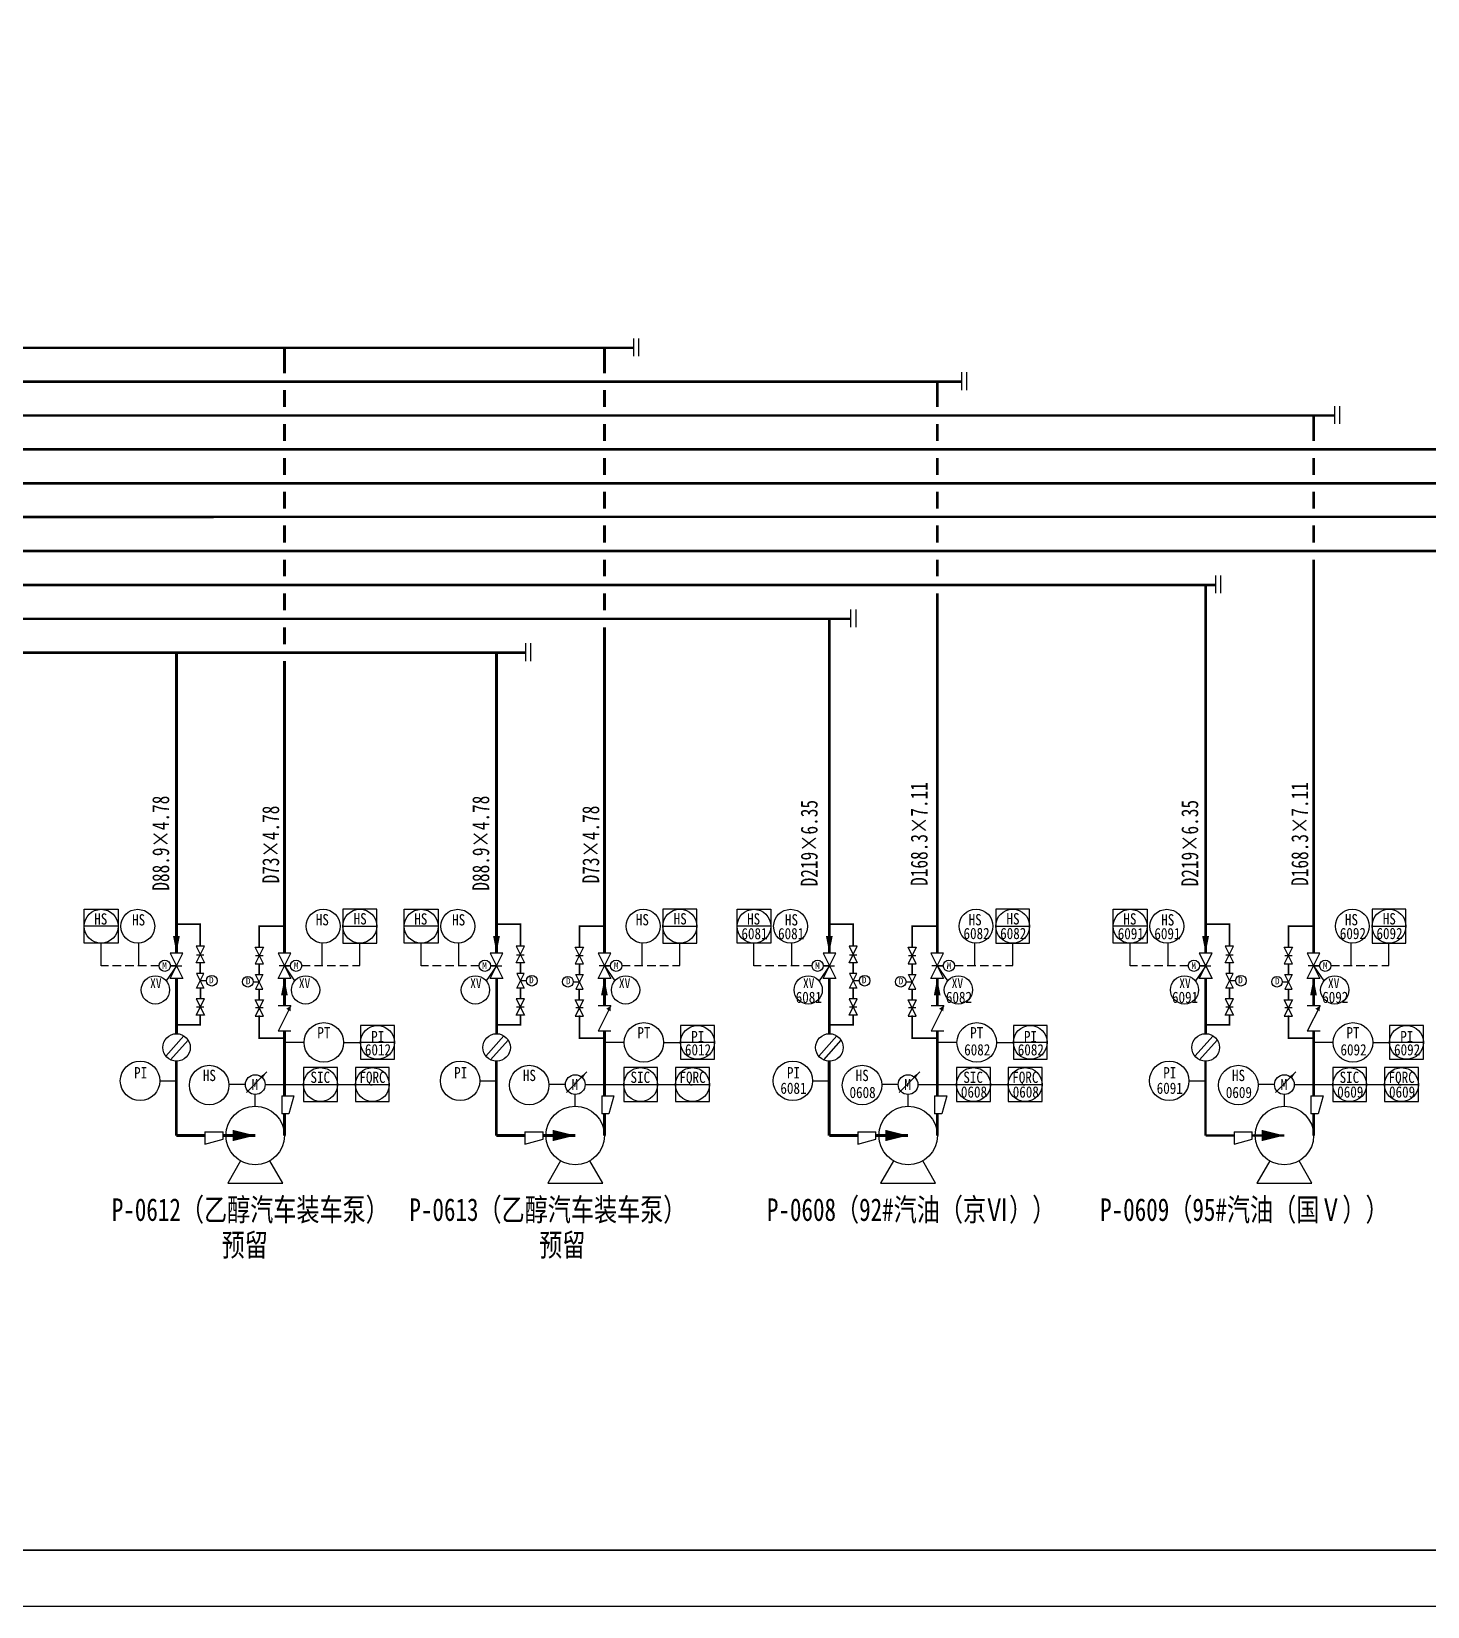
# Model space of a CAD drawing. Header units: millimetres. Extents: x 36820 to 41163, y -3485 to -2358.
# Drawn here: x 40122.4 to 40369.7, y -3068.8 to -2789.9 of the extents above; entities that cross this region are included whole.
import ezdxf
from ezdxf.enums import TextEntityAlignment as Align

# ---------------------------------------------------------------- set-up
doc = ezdxf.new("R2010")
doc.units = ezdxf.units.MM
doc.header["$LTSCALE"] = 6
doc.linetypes.add('DASHED2', pattern=[9.525, 6.35, -3.175])
doc.linetypes.add('HIDDEN', pattern=[0.375, 0.25, -0.125])
for name, color, linetype in [('bc', 7, 'Continuous'), ('BZC', 7, 'Continuous'), ('DEVICE', 4, 'Continuous'), ('T-ZNACKY', 1, 'Continuous')]:
    doc.layers.add(name, color=color, linetype=linetype)
doc.styles.add('HZ', font='', dxfattribs={"width": 0.8})
doc.styles.add('HZTXT', font='', dxfattribs={"width": 0.8})
doc.styles.add('ST', font='')
doc.styles.get("Standard").update_dxf_attribs({"font": ''})
doc.styles.get('HZ').set_extended_font_data('NSimSun')
doc.styles.get('HZTXT').set_extended_font_data('NSimSun')
doc.styles.get('ST').set_extended_font_data('SimSun')
doc.styles.get('Standard').set_extended_font_data('NSimSun')

# ---------------------------------------------------------------- blocks, each defined once
blk = doc.blocks.new('AN012')
blk.add_solid([(0.002, 0.063), (0.002, -0.062), (0.127, 0.001)])

msp = doc.modelspace()

# ---------------------------------------------------------------- linework, layer by layer
for p, q in [((40137.702, -2948.34), (40131.702, -2948.34)), ((40177.54, -2948.312), (40183.54, -2948.312)), ((40194.403, -2948.34), (40188.403, -2948.34)), ((40234.24, -2948.312), (40240.24, -2948.312)), ((40253.362, -2948.34), (40247.362, -2948.34)), ((40293.199, -2948.312), (40299.199, -2948.312)), ((40320.028, -2948.34), (40314.028, -2948.34)), ((40359.865, -2948.312), (40365.865, -2948.312)), ((40134.702, -2955.343), (40134.702, -2951.34)), ((40141.396, -2955.34), (40141.396, -2951.333)), ((40173.845, -2955.312), (40173.845, -2951.305)), ((40180.54, -2955.315), (40180.54, -2951.312)), ((40191.403, -2955.343), (40191.403, -2951.34)), ((40198.097, -2955.34), (40198.097, -2951.333)), ((40230.546, -2955.312), (40230.546, -2951.305)), ((40237.24, -2955.315), (40237.24, -2951.312)), ((40250.362, -2955.343), (40250.362, -2951.34)), ((40257.056, -2955.34), (40257.056, -2951.333)), ((40289.505, -2955.312), (40289.505, -2951.305)), ((40296.199, -2955.315), (40296.199, -2951.312)), ((40317.028, -2955.343), (40317.028, -2951.34)), ((40323.722, -2955.34), (40323.722, -2951.333)), ((40356.171, -2955.312), (40356.171, -2951.305)), ((40362.865, -2955.315), (40362.865, -2951.312)), ((40148.074, -2955.338), (40146.249, -2958.033)), ((40148.074, -2955.338), (40146.988, -2955.338)), ((40167.168, -2955.338), (40168.992, -2958.033)), ((40167.168, -2955.338), (40168.253, -2955.338)), ((40204.774, -2955.338), (40202.95, -2958.033)), ((40204.774, -2955.338), (40203.689, -2955.338)), ((40223.869, -2955.338), (40225.693, -2958.033)), ((40223.869, -2955.338), (40224.954, -2955.338)), ((40263.733, -2955.338), (40261.909, -2958.033)), ((40263.733, -2955.338), (40262.648, -2955.338)), ((40282.828, -2955.338), (40284.652, -2958.033)), ((40282.828, -2955.338), (40283.913, -2955.338)), ((40330.399, -2955.338), (40328.575, -2958.033)), ((40330.399, -2955.338), (40329.314, -2955.338)), ((40349.494, -2955.338), (40351.318, -2958.033)), ((40349.494, -2955.338), (40350.579, -2955.338)), ((40168.324, -2962.417), (40166.071, -2966.924)), ((40168.324, -2962.417), (40166.071, -2962.417)), ((40225.025, -2962.417), (40222.772, -2966.924)), ((40225.025, -2962.417), (40222.772, -2962.417)), ((40283.984, -2962.417), (40281.731, -2966.924)), ((40283.984, -2962.417), (40281.731, -2962.417)), ((40350.65, -2962.417), (40348.397, -2966.924)), ((40350.65, -2962.417), (40348.397, -2962.417)), ((40149.372, -2967.748), (40146.171, -2971.346)), ((40168.324, -2966.924), (40166.071, -2966.924)), ((40206.072, -2967.748), (40202.871, -2971.346)), ((40225.025, -2966.924), (40222.772, -2966.924)), ((40265.032, -2967.748), (40261.83, -2971.346)), ((40283.984, -2966.924), (40281.731, -2966.924)), ((40331.698, -2967.748), (40328.496, -2971.346)), ((40350.65, -2966.924), (40348.397, -2966.924)), ((40150.124, -2968.496), (40147.001, -2972.006)), ((40170.666, -2968.908), (40167.198, -2968.908)), ((40206.825, -2968.496), (40203.701, -2972.006)), ((40227.367, -2968.908), (40223.898, -2968.908)), ((40265.784, -2968.496), (40262.661, -2972.006)), ((40286.326, -2968.908), (40282.858, -2968.908)), ((40332.45, -2968.496), (40329.327, -2972.006)), ((40352.992, -2968.908), (40349.523, -2968.908)), ((40145.106, -2975.738), (40148.037, -2975.738)), ((40170.587, -2976.385), (40176.587, -2976.385)), ((40179.766, -2976.385), (40185.766, -2976.385)), ((40201.806, -2975.738), (40204.738, -2975.738)), ((40227.288, -2976.385), (40233.288, -2976.385)), ((40236.466, -2976.385), (40242.466, -2976.385)), ((40260.765, -2975.738), (40263.697, -2975.738)), ((40286.247, -2976.385), (40292.247, -2976.385)), ((40295.425, -2976.385), (40301.425, -2976.385)), ((40327.431, -2975.738), (40330.363, -2975.738)), ((40352.913, -2976.385), (40358.913, -2976.385)), ((40362.091, -2976.385), (40368.091, -2976.385)), ((40166.701, -2978.361), (40166.701, -2981.561)), ((40223.402, -2978.361), (40223.402, -2981.561)), ((40282.361, -2978.361), (40282.361, -2981.561)), ((40349.027, -2978.361), (40349.027, -2981.561)), ((40167.981, -2981.561), (40166.701, -2981.561)), ((40224.682, -2981.561), (40223.402, -2981.561)), ((40283.641, -2981.561), (40282.361, -2981.561)), ((40350.307, -2981.561), (40349.027, -2981.561)), ((40153.102, -2984.762), (40156.302, -2984.762)), ((40156.302, -2986.042), (40156.302, -2984.762)), ((40209.802, -2984.762), (40213.002, -2984.762)), ((40213.002, -2986.042), (40213.002, -2984.762)), ((40268.762, -2984.762), (40271.962, -2984.762)), ((40271.962, -2986.042), (40271.962, -2984.762)), ((40335.428, -2984.762), (40338.628, -2984.762)), ((40338.628, -2986.042), (40338.628, -2984.762)), ((40159.413, -2989.896), (40157.131, -2993.849)), ((40166.885, -2993.849), (40164.603, -2989.896)), ((40216.114, -2989.896), (40213.832, -2993.849)), ((40223.585, -2993.849), (40221.303, -2989.896)), ((40275.073, -2989.896), (40272.791, -2993.849)), ((40282.544, -2993.849), (40280.263, -2989.896)), ((40341.739, -2989.896), (40339.457, -2993.849)), ((40349.21, -2993.849), (40346.928, -2989.896)), ((40157.131, -2993.849), (40166.885, -2993.849)), ((40213.832, -2993.849), (40223.585, -2993.849)), ((40272.791, -2993.849), (40282.544, -2993.849)), ((40339.457, -2993.849), (40349.21, -2993.849))]:
    msp.add_line(p, q)
at = {"color": 1}
for p, q in [((40153.011, -2951.877), (40151.548, -2951.877)), ((40151.548, -2954.804), (40153.011, -2951.877)), ((40151.548, -2951.877), (40153.011, -2954.804)), ((40151.616, -2953.373), (40152.928, -2953.373)), ((40162, -2952.056), (40163.464, -2952.056)), ((40163.464, -2954.983), (40162, -2952.056)), ((40163.464, -2952.056), (40162, -2954.983)), ((40163.395, -2953.552), (40162.084, -2953.552)), ((40209.712, -2951.877), (40208.249, -2951.877)), ((40208.249, -2954.804), (40209.712, -2951.877)), ((40208.249, -2951.877), (40209.712, -2954.804)), ((40208.317, -2953.373), (40209.629, -2953.373)), ((40218.701, -2952.056), (40220.164, -2952.056)), ((40220.164, -2954.983), (40218.701, -2952.056)), ((40220.164, -2952.056), (40218.701, -2954.983)), ((40220.096, -2953.552), (40218.784, -2953.552)), ((40268.671, -2951.877), (40267.208, -2951.877)), ((40267.208, -2954.804), (40268.671, -2951.877)), ((40267.208, -2951.877), (40268.671, -2954.804)), ((40267.276, -2953.373), (40268.588, -2953.373)), ((40277.66, -2952.056), (40279.124, -2952.056)), ((40279.124, -2954.983), (40277.66, -2952.056)), ((40279.124, -2952.056), (40277.66, -2954.983)), ((40279.055, -2953.552), (40277.744, -2953.552)), ((40335.337, -2951.877), (40333.874, -2951.877)), ((40333.874, -2954.804), (40335.337, -2951.877)), ((40333.874, -2951.877), (40335.337, -2954.804)), ((40333.942, -2953.373), (40335.254, -2953.373)), ((40344.326, -2952.056), (40345.789, -2952.056)), ((40345.789, -2954.983), (40344.326, -2952.056)), ((40345.789, -2952.056), (40344.326, -2954.983)), ((40345.721, -2953.552), (40344.409, -2953.552)), ((40153.011, -2954.804), (40151.548, -2954.804)), ((40152.927, -2956.693), (40151.632, -2956.693)), ((40151.632, -2956.693), (40152.927, -2959.283)), ((40151.632, -2959.283), (40152.927, -2956.693)), ((40162, -2954.983), (40163.464, -2954.983)), ((40162.085, -2956.872), (40163.379, -2956.872)), ((40163.379, -2956.872), (40162.085, -2959.462)), ((40163.379, -2959.462), (40162.085, -2956.872)), ((40209.712, -2954.804), (40208.249, -2954.804)), ((40209.628, -2956.693), (40208.333, -2956.693)), ((40208.333, -2956.693), (40209.628, -2959.283)), ((40208.333, -2959.283), (40209.628, -2956.693)), ((40218.701, -2954.983), (40220.164, -2954.983)), ((40218.785, -2956.872), (40220.08, -2956.872)), ((40220.08, -2956.872), (40218.785, -2959.462)), ((40220.08, -2959.462), (40218.785, -2956.872)), ((40268.671, -2954.804), (40267.208, -2954.804)), ((40268.587, -2956.693), (40267.292, -2956.693)), ((40267.292, -2956.693), (40268.587, -2959.283)), ((40267.292, -2959.283), (40268.587, -2956.693)), ((40277.66, -2954.983), (40279.124, -2954.983)), ((40277.745, -2956.872), (40279.039, -2956.872)), ((40279.039, -2956.872), (40277.745, -2959.462)), ((40279.039, -2959.462), (40277.745, -2956.872)), ((40335.337, -2954.804), (40333.874, -2954.804)), ((40335.253, -2956.693), (40333.958, -2956.693)), ((40333.958, -2956.693), (40335.253, -2959.283)), ((40333.958, -2959.283), (40335.253, -2956.693)), ((40344.326, -2954.983), (40345.789, -2954.983)), ((40344.41, -2956.872), (40345.705, -2956.872)), ((40345.705, -2956.872), (40344.41, -2959.462)), ((40345.705, -2959.462), (40344.41, -2956.872)), ((40152.927, -2959.283), (40151.632, -2959.283)), ((40153.365, -2957.988), (40152.28, -2957.988)), ((40161.647, -2958.167), (40162.732, -2958.167)), ((40162.085, -2959.462), (40163.379, -2959.462)), ((40209.628, -2959.283), (40208.333, -2959.283)), ((40210.065, -2957.988), (40208.98, -2957.988)), ((40218.347, -2958.167), (40219.433, -2958.167)), ((40218.785, -2959.462), (40220.08, -2959.462)), ((40268.587, -2959.283), (40267.292, -2959.283)), ((40269.025, -2957.988), (40267.94, -2957.988)), ((40277.307, -2958.167), (40278.392, -2958.167)), ((40277.745, -2959.462), (40279.039, -2959.462)), ((40335.253, -2959.283), (40333.958, -2959.283)), ((40335.691, -2957.988), (40334.605, -2957.988)), ((40343.972, -2958.167), (40345.058, -2958.167)), ((40344.41, -2959.462), (40345.705, -2959.462)), ((40153.011, -2961.172), (40151.548, -2961.172)), ((40151.548, -2961.172), (40153.011, -2964.099)), ((40151.548, -2964.099), (40153.011, -2961.172)), ((40162, -2961.351), (40163.464, -2961.351)), ((40163.464, -2961.351), (40162, -2964.277)), ((40163.464, -2964.277), (40162, -2961.351)), ((40209.712, -2961.172), (40208.249, -2961.172)), ((40208.249, -2961.172), (40209.712, -2964.099)), ((40208.249, -2964.099), (40209.712, -2961.172)), ((40218.701, -2961.351), (40220.164, -2961.351)), ((40220.164, -2961.351), (40218.701, -2964.277)), ((40220.164, -2964.277), (40218.701, -2961.351)), ((40268.671, -2961.172), (40267.208, -2961.172)), ((40267.208, -2961.172), (40268.671, -2964.099)), ((40267.208, -2964.099), (40268.671, -2961.172)), ((40277.66, -2961.351), (40279.124, -2961.351)), ((40279.124, -2961.351), (40277.66, -2964.277)), ((40279.124, -2964.277), (40277.66, -2961.351)), ((40335.337, -2961.172), (40333.874, -2961.172)), ((40333.874, -2961.172), (40335.337, -2964.099)), ((40333.874, -2964.099), (40335.337, -2961.172)), ((40344.326, -2961.351), (40345.789, -2961.351)), ((40345.789, -2961.351), (40344.326, -2964.277)), ((40345.789, -2964.277), (40344.326, -2961.351)), ((40153.011, -2964.099), (40151.548, -2964.099)), ((40151.616, -2962.603), (40152.928, -2962.603)), ((40162, -2964.277), (40163.464, -2964.277)), ((40163.395, -2962.782), (40162.084, -2962.782)), ((40209.712, -2964.099), (40208.249, -2964.099)), ((40208.317, -2962.603), (40209.629, -2962.603)), ((40218.701, -2964.277), (40220.164, -2964.277)), ((40220.096, -2962.782), (40218.784, -2962.782)), ((40268.671, -2964.099), (40267.208, -2964.099)), ((40267.276, -2962.603), (40268.588, -2962.603)), ((40277.66, -2964.277), (40279.124, -2964.277)), ((40279.055, -2962.782), (40277.744, -2962.782)), ((40335.337, -2964.099), (40333.874, -2964.099)), ((40333.942, -2962.603), (40335.254, -2962.603)), ((40344.326, -2964.277), (40345.789, -2964.277)), ((40345.721, -2962.782), (40344.409, -2962.782))]:
    msp.add_line(p, q, dxfattribs=at)
at = {"linetype": 'HIDDEN'}
for p, q in [((40144.988, -2955.338), (40134.702, -2955.343)), ((40170.253, -2955.311), (40180.54, -2955.315)), ((40201.689, -2955.338), (40191.403, -2955.343)), ((40226.954, -2955.311), (40237.24, -2955.315)), ((40260.648, -2955.338), (40250.362, -2955.343)), ((40285.913, -2955.311), (40296.199, -2955.315)), ((40327.314, -2955.338), (40317.028, -2955.343)), ((40352.579, -2955.311), (40362.865, -2955.315))]:
    msp.add_line(p, q, dxfattribs=at)
at = {"color": 7, "lineweight": -3}
for p, q in [((40160.256, -2976.385), (40157.352, -2976.385)), ((40216.957, -2976.385), (40214.053, -2976.385)), ((40275.916, -2976.385), (40273.012, -2976.385)), ((40342.582, -2976.385), (40339.678, -2976.385)), ((40162.008, -2980.213), (40162.008, -2978.137)), ((40218.709, -2980.213), (40218.709, -2978.137)), ((40277.668, -2980.213), (40277.668, -2978.137)), ((40344.334, -2980.213), (40344.334, -2978.137))]:
    msp.add_line(p, q, dxfattribs=at)
at = {"color": 50, "const_width": 0.5}
for points in [[(40167.194, -2850.386), (40167.194, -2845.884)], [(40223.894, -2850.386), (40223.894, -2845.884)], [(40167.194, -2856.386), (40167.194, -2853.386)], [(40223.894, -2856.386), (40223.894, -2853.386)], [(40167.194, -2862.386), (40167.194, -2859.386)], [(40223.894, -2862.386), (40223.894, -2859.386)], [(40167.194, -2868.386), (40167.194, -2865.386)], [(40223.894, -2868.386), (40223.894, -2865.386)], [(40167.194, -2874.349), (40167.194, -2871.386)], [(40223.894, -2874.349), (40223.894, -2871.386)], [(40167.194, -2880.386), (40167.194, -2877.349)], [(40223.894, -2880.386), (40223.894, -2877.349)], [(40167.194, -2886.386), (40167.194, -2883.386)], [(40223.894, -2886.386), (40223.894, -2883.386)], [(40167.194, -2892.386), (40167.194, -2889.386)], [(40223.894, -2892.386), (40223.894, -2889.386)], [(40167.194, -2898.385), (40167.194, -2895.386)], [(40223.895, -2953.085), (40223.894, -2895.386)], [(40148.052, -2953.085), (40148.052, -2899.884)], [(40167.194, -2953.085), (40167.194, -2901.385)], [(40204.753, -2953.085), (40204.752, -2899.884)], [(40148.068, -2967.371), (40148.068, -2957.592)], [(40167.198, -2962.417), (40167.198, -2957.592)], [(40204.769, -2967.371), (40204.769, -2957.592)], [(40223.898, -2962.417), (40223.898, -2957.592)], [(40167.198, -2978.361), (40167.198, -2966.924)], [(40223.898, -2978.361), (40223.898, -2966.924)], [(40148.037, -2985.402), (40148.037, -2972.251)], [(40204.738, -2985.402), (40204.738, -2972.251)], [(40167.198, -2985.416), (40167.198, -2981.561)], [(40223.898, -2985.416), (40223.898, -2981.561)], [(40153.102, -2985.402), (40148.037, -2985.402)], [(40162.008, -2985.402), (40156.302, -2985.402)], [(40209.802, -2985.402), (40204.738, -2985.402)], [(40218.709, -2985.402), (40213.002, -2985.402)]]:
    msp.add_lwpolyline(points, dxfattribs=at)
at = {"color": 1}
for points, const_width in [([(40282.854, -2856.386), (40282.854, -2851.884)], 0.5), ([(40282.854, -2862.386), (40282.854, -2859.386)], 0.5), ([(40282.854, -2868.386), (40282.854, -2865.386)], 0.5), ([(40282.854, -2874.349), (40282.854, -2871.386)], 0.5), ([(40282.854, -2880.386), (40282.854, -2877.349)], 0.5), ([(40282.854, -2886.386), (40282.854, -2883.386)], 0.5), ([(40282.854, -2953.085), (40282.854, -2889.386)], 0.5), ([(40263.712, -2953.085), (40263.712, -2893.884)], 0.5), ([(40152.28, -2951.877), (40152.28, -2947.985), (40148.061, -2947.985)], 0.3), ([(40162.732, -2952.056), (40162.732, -2948.346), (40166.95, -2948.346)], 0.3), ([(40208.98, -2951.877), (40208.98, -2947.985), (40204.762, -2947.985)], 0.3), ([(40219.433, -2952.056), (40219.433, -2948.346), (40223.651, -2948.346)], 0.3), ([(40267.94, -2951.877), (40267.94, -2947.985), (40263.721, -2947.985)], 0.3), ([(40278.392, -2952.056), (40278.392, -2948.346), (40282.61, -2948.346)], 0.3), ([(40334.605, -2951.877), (40334.605, -2947.985), (40330.387, -2947.985)], 0.3), ([(40345.058, -2952.056), (40345.058, -2948.346), (40349.276, -2948.346)], 0.3), ([(40152.28, -2956.693), (40152.28, -2954.804)], 0.3), ([(40162.732, -2956.872), (40162.732, -2954.983)], 0.3), ([(40208.98, -2956.693), (40208.98, -2954.804)], 0.3), ([(40219.433, -2956.872), (40219.433, -2954.983)], 0.3), ([(40267.94, -2956.693), (40267.94, -2954.804)], 0.3), ([(40278.392, -2956.872), (40278.392, -2954.983)], 0.3), ([(40334.605, -2956.693), (40334.605, -2954.804)], 0.3), ([(40345.058, -2956.872), (40345.058, -2954.983)], 0.3), ([(40152.293, -2959.283), (40152.293, -2961.172)], 0.3), ([(40162.719, -2959.462), (40162.719, -2961.351)], 0.3), ([(40208.993, -2959.283), (40208.993, -2961.172)], 0.3), ([(40219.419, -2959.462), (40219.419, -2961.351)], 0.3), ([(40263.728, -2964.409), (40263.728, -2957.592)], 0.5), ([(40263.728, -2967.371), (40263.728, -2957.592)], 0.5), ([(40267.953, -2959.283), (40267.953, -2961.172)], 0.3), ([(40278.379, -2959.462), (40278.379, -2961.351)], 0.3), ([(40282.858, -2962.417), (40282.858, -2957.592)], 0.5), ([(40334.619, -2959.283), (40334.619, -2961.172)], 0.3), ([(40345.044, -2959.462), (40345.044, -2961.351)], 0.3), ([(40152.28, -2964.099), (40152.28, -2965.812), (40148.068, -2965.812)], 0.3), ([(40162.732, -2964.099), (40162.732, -2968.163), (40167.146, -2968.163)], 0.3), ([(40208.98, -2964.099), (40208.98, -2965.812), (40204.769, -2965.812)], 0.3), ([(40219.433, -2964.099), (40219.433, -2968.163), (40223.847, -2968.163)], 0.3), ([(40267.94, -2964.099), (40267.94, -2965.812), (40263.728, -2965.812)], 0.3), ([(40278.392, -2964.099), (40278.392, -2968.163), (40282.806, -2968.163)], 0.3), ([(40334.605, -2964.099), (40334.605, -2965.812), (40330.394, -2965.812)], 0.3), ([(40345.058, -2964.099), (40345.058, -2968.163), (40349.472, -2968.163)], 0.3), ([(40282.858, -2978.361), (40282.858, -2966.924)], 0.5), ([(40263.697, -2985.402), (40263.697, -2972.251)], 0.5), ([(40282.857, -2985.416), (40282.857, -2981.561)], 0.5), ([(40268.762, -2985.402), (40263.697, -2985.402)], 0.5), ([(40277.668, -2985.402), (40271.962, -2985.402)], 0.5)]:
    msp.add_lwpolyline(points, dxfattribs=dict(at, const_width=const_width))
for points in [[(40137.702, -2945.34), (40137.702, -2951.34), (40131.702, -2951.34), (40131.702, -2945.34)], [(40177.54, -2945.312), (40177.54, -2951.312), (40183.54, -2951.312), (40183.54, -2945.312)], [(40194.403, -2945.34), (40194.403, -2951.34), (40188.403, -2951.34), (40188.403, -2945.34)], [(40234.24, -2945.312), (40234.24, -2951.312), (40240.24, -2951.312), (40240.24, -2945.312)], [(40253.362, -2945.34), (40253.362, -2951.34), (40247.362, -2951.34), (40247.362, -2945.34)], [(40293.199, -2945.312), (40293.199, -2951.312), (40299.199, -2951.312), (40299.199, -2945.312)], [(40320.028, -2945.34), (40320.028, -2951.34), (40314.028, -2951.34), (40314.028, -2945.34)], [(40359.865, -2945.312), (40359.865, -2951.312), (40365.865, -2951.312), (40365.865, -2945.312)], [(40186.657, -2971.908), (40186.657, -2965.908), (40180.657, -2965.908), (40180.657, -2971.908)], [(40243.358, -2971.908), (40243.358, -2965.908), (40237.358, -2965.908), (40237.358, -2971.908)], [(40302.317, -2971.908), (40302.317, -2965.908), (40296.317, -2965.908), (40296.317, -2971.908)], [(40368.983, -2971.908), (40368.983, -2965.908), (40362.983, -2965.908), (40362.983, -2971.908)], [(40170.587, -2973.385), (40170.587, -2979.385), (40176.587, -2979.385), (40176.587, -2973.385)], [(40179.766, -2973.385), (40179.766, -2979.385), (40185.766, -2979.385), (40185.766, -2973.385)], [(40227.288, -2973.385), (40227.288, -2979.385), (40233.288, -2979.385), (40233.288, -2973.385)], [(40236.466, -2973.385), (40236.466, -2979.385), (40242.466, -2979.385), (40242.466, -2973.385)], [(40286.247, -2973.385), (40286.247, -2979.385), (40292.247, -2979.385), (40292.247, -2973.385)], [(40295.425, -2973.385), (40295.425, -2979.385), (40301.425, -2979.385), (40301.425, -2973.385)], [(40352.913, -2973.385), (40352.913, -2979.385), (40358.913, -2979.385), (40358.913, -2973.385)], [(40362.091, -2973.385), (40362.091, -2979.385), (40368.091, -2979.385), (40368.091, -2973.385)]]:
    msp.add_lwpolyline(points, close=True)
for points in [[(40148.052, -2953.085, 0, 1.2, 0), (40148.052, -2950.085, 1.2, 1.2, 0)], [(40204.753, -2953.085, 0, 1.2, 0), (40204.753, -2950.085, 1.2, 1.2, 0)], [(40263.712, -2953.085, 0, 1.2, 0), (40263.712, -2950.085, 1.2, 1.2, 0)], [(40330.378, -2953.085, 0, 1.2, 0), (40330.378, -2950.085, 1.2, 1.2, 0)]]:
    msp.add_lwpolyline(points, format="xyseb")
at = {"color": 50}
for points in [[(40167.174, -2957.592, 0, 1.2, 0), (40167.174, -2960.592, 1.2, 1.2, 0)], [(40223.874, -2957.592, 0, 1.2, 0), (40223.874, -2960.592, 1.2, 1.2, 0)], [(40162.008, -2985.402, 0, 2, 0), (40158.008, -2985.402, 1, 1, 0)], [(40218.709, -2985.402, 0, 2, 0), (40214.709, -2985.402, 1, 1, 0)]]:
    msp.add_lwpolyline(points, format="xyseb", dxfattribs=at)
at = {"color": 1}
for points in [[(40282.834, -2957.592, 0, 1.2, 0), (40282.834, -2960.592, 1.2, 1.2, 0)], [(40349.499, -2957.592, 0, 1.2, 0), (40349.499, -2960.592, 1.2, 1.2, 0)], [(40277.668, -2985.402, 0, 2, 0), (40273.668, -2985.402, 1, 1, 0)], [(40344.334, -2985.402, 0, 2, 0), (40340.334, -2985.402, 1, 1, 0)]]:
    msp.add_lwpolyline(points, format="xyseb", dxfattribs=at)
for centre, radius in [((40134.702, -2948.34), 3), ((40141.195, -2948.34), 3), ((40174.047, -2948.312), 3), ((40180.54, -2948.312), 3), ((40191.403, -2948.34), 3), ((40197.895, -2948.34), 3), ((40230.747, -2948.312), 3), ((40237.24, -2948.312), 3), ((40250.362, -2948.34), 3), ((40256.855, -2948.34), 3), ((40289.707, -2948.312), 3), ((40296.199, -2948.312), 3), ((40317.028, -2948.34), 3), ((40323.521, -2948.34), 3), ((40356.373, -2948.312), 3), ((40362.865, -2948.312), 3), ((40145.988, -2955.338), 1), ((40169.253, -2955.338), 1), ((40202.689, -2955.338), 1), ((40225.954, -2955.338), 1), ((40261.648, -2955.338), 1), ((40284.913, -2955.338), 1), ((40328.314, -2955.338), 1), ((40351.579, -2955.338), 1), ((40144.316, -2959.619), 2.5), ((40170.925, -2959.619), 2.5), ((40201.017, -2959.619), 2.5), ((40227.626, -2959.619), 2.5), ((40259.976, -2959.619), 2.5), ((40286.585, -2959.619), 2.5), ((40326.642, -2959.619), 2.5), ((40353.251, -2959.619), 2.5), ((40148.068, -2969.811), 2.441), ((40183.657, -2968.908), 3), ((40204.769, -2969.811), 2.441), ((40240.358, -2968.908), 3), ((40263.728, -2969.811), 2.441), ((40299.317, -2968.908), 3), ((40330.394, -2969.811), 2.441), ((40365.983, -2968.908), 3), ((40141.606, -2975.72), 3.5), ((40173.587, -2976.385), 3), ((40182.766, -2976.385), 3), ((40198.306, -2975.72), 3.5), ((40230.288, -2976.385), 3), ((40239.466, -2976.385), 3), ((40257.265, -2975.72), 3.5), ((40289.247, -2976.385), 3), ((40298.425, -2976.385), 3), ((40323.931, -2975.72), 3.5), ((40355.913, -2976.385), 3), ((40365.091, -2976.385), 3), ((40162.008, -2985.402), 5.189), ((40218.709, -2985.402), 5.189), ((40277.668, -2985.402), 5.189), ((40344.334, -2985.402), 5.189)]:
    msp.add_circle(centre, radius)
for centre in [(40154.309, -2957.988), (40160.702, -2958.167), (40211.01, -2957.988), (40217.403, -2958.167), (40269.969, -2957.988), (40276.362, -2958.167), (40336.635, -2957.988), (40343.028, -2958.167)]:
    msp.add_circle(centre, 0.944, dxfattribs=at)
at = {"lineweight": -3}
for centre in [(40174.166, -2968.908), (40230.867, -2968.908), (40289.826, -2968.908), (40356.492, -2968.908), (40153.853, -2976.467), (40210.554, -2976.467), (40269.513, -2976.467), (40336.179, -2976.467)]:
    msp.add_circle(centre, 3.5, dxfattribs=at)
at = {"color": 7, "lineweight": -3}
for centre in [(40162.008, -2976.385), (40218.709, -2976.385), (40277.668, -2976.385), (40344.334, -2976.385)]:
    msp.add_circle(centre, 1.752, dxfattribs=at)
at = {"layer": 'bc', "color": 2, "linetype": 'Continuous', "ltscale": 0.13}
for p, q in [((40164.066, -2974.144), (40160.44, -2977.77)), ((40220.767, -2974.144), (40217.141, -2977.77)), ((40279.726, -2974.144), (40276.1, -2977.77)), ((40346.392, -2974.144), (40342.766, -2977.77))]:
    msp.add_line(p, q, dxfattribs=at)
msp.add_lwpolyline([(39433.086, -2474.821), (40904.836, -2474.821), (40904.836, -3068.821), (39433.086, -3068.821)], close=True, dxfattribs=at)
msp.add_lwpolyline([(39433.086, -2474.821), (40904.836, -2474.821), (40904.836, -3068.821), (39433.086, -3068.821)], close=True, dxfattribs=at)
msp.add_lwpolyline([(39433.086, -2474.821), (40904.836, -2474.821), (40904.836, -3068.821), (39433.086, -3068.821)], close=True, dxfattribs=at)
at = {"layer": 'bc', "color": 2, "linetype": 'Continuous', "ltscale": 0.13, "const_width": 0.3}
msp.add_lwpolyline([(39458.086, -2484.821), (40894.836, -2484.821), (40894.836, -3058.821), (39458.086, -3058.821)], close=True, dxfattribs=at)
msp.add_lwpolyline([(39458.086, -2484.821), (40894.836, -2484.821), (40894.836, -3058.821), (39458.086, -3058.821)], close=True, dxfattribs=at)
msp.add_lwpolyline([(39458.086, -2484.821), (40894.836, -2484.821), (40894.836, -3058.821), (39458.086, -3058.821)], close=True, dxfattribs=at)
at = {"layer": 'bc', "color": 2, "linetype": 'Continuous', "ltscale": 0.13}
for points in [[(40164.066, -2974.144, 0, 0.5, 0), (40163.119, -2975.092, 0.5, 0.5, 0)], [(40220.767, -2974.144, 0, 0.5, 0), (40219.819, -2975.092, 0.5, 0.5, 0)], [(40279.726, -2974.144, 0, 0.5, 0), (40278.778, -2975.092, 0.5, 0.5, 0)], [(40346.392, -2974.144, 0, 0.5, 0), (40345.444, -2975.092, 0.5, 0.5, 0)]]:
    msp.add_lwpolyline(points, format="xyseb", dxfattribs=at)
at = {"layer": 'BZC', "color": 150}
for p, q in [((40229.019, -2844.215), (40229.019, -2847.365)), ((40229.919, -2844.215), (40229.919, -2847.365)), ((40287.121, -2850.215), (40287.121, -2853.365)), ((40288.021, -2850.215), (40288.021, -2853.365)), ((40353.23, -2856.215), (40353.23, -2859.365)), ((40354.13, -2856.215), (40354.13, -2859.365)), ((40332.118, -2886.215), (40332.118, -2889.365)), ((40333.018, -2886.215), (40333.018, -2889.365)), ((40267.494, -2892.215), (40267.494, -2895.365)), ((40268.394, -2892.215), (40268.394, -2895.365)), ((40209.877, -2898.215), (40209.877, -2901.365)), ((40210.777, -2898.215), (40210.777, -2901.365))]:
    msp.add_line(p, q, dxfattribs=at)
at = {"layer": 'BZC', "color": 0}
for p, q in [((40149.195, -2953.085), (40146.941, -2953.085)), ((40146.941, -2953.085), (40149.195, -2957.592)), ((40146.941, -2957.592), (40149.195, -2953.085)), ((40168.3, -2953.085), (40166.047, -2953.085)), ((40166.047, -2953.085), (40168.3, -2957.592)), ((40166.047, -2957.592), (40168.3, -2953.085)), ((40205.895, -2953.085), (40203.642, -2953.085)), ((40203.642, -2953.085), (40205.895, -2957.592)), ((40203.642, -2957.592), (40205.895, -2953.085)), ((40225.001, -2953.085), (40222.747, -2953.085)), ((40222.747, -2953.085), (40225.001, -2957.592)), ((40222.747, -2957.592), (40225.001, -2953.085)), ((40264.855, -2953.085), (40262.601, -2953.085)), ((40262.601, -2953.085), (40264.855, -2957.592)), ((40262.601, -2957.592), (40264.855, -2953.085)), ((40283.96, -2953.085), (40281.707, -2953.085)), ((40281.707, -2953.085), (40283.96, -2957.592)), ((40281.707, -2957.592), (40283.96, -2953.085)), ((40331.52, -2953.085), (40329.267, -2953.085)), ((40329.267, -2953.085), (40331.52, -2957.592)), ((40329.267, -2957.592), (40331.52, -2953.085)), ((40350.626, -2953.085), (40348.372, -2953.085)), ((40348.372, -2953.085), (40350.626, -2957.592)), ((40348.372, -2957.592), (40350.626, -2953.085)), ((40147.141, -2955.338), (40148.995, -2955.338)), ((40168.1, -2955.338), (40166.247, -2955.338)), ((40203.842, -2955.338), (40205.695, -2955.338)), ((40224.801, -2955.338), (40222.947, -2955.338)), ((40262.801, -2955.338), (40264.655, -2955.338)), ((40283.76, -2955.338), (40281.907, -2955.338)), ((40329.467, -2955.338), (40331.32, -2955.338)), ((40350.426, -2955.338), (40348.572, -2955.338)), ((40149.195, -2957.592), (40146.941, -2957.592)), ((40168.3, -2957.592), (40166.047, -2957.592)), ((40205.895, -2957.592), (40203.642, -2957.592)), ((40225.001, -2957.592), (40222.747, -2957.592)), ((40264.855, -2957.592), (40262.601, -2957.592)), ((40283.96, -2957.592), (40281.707, -2957.592)), ((40331.52, -2957.592), (40329.267, -2957.592)), ((40350.626, -2957.592), (40348.372, -2957.592))]:
    msp.add_line(p, q, dxfattribs=at)
at = {"layer": 'BZC', "color": 7}
for p, q in [((40166.701, -2978.361), (40168.861, -2978.361)), ((40168.861, -2978.361), (40167.981, -2981.561)), ((40223.402, -2978.361), (40225.562, -2978.361)), ((40225.562, -2978.361), (40224.682, -2981.561)), ((40282.361, -2978.361), (40284.521, -2978.361)), ((40284.521, -2978.361), (40283.641, -2981.561)), ((40349.027, -2978.361), (40351.187, -2978.361)), ((40351.187, -2978.361), (40350.307, -2981.561)), ((40153.102, -2984.762), (40153.102, -2986.922)), ((40209.802, -2984.762), (40209.802, -2986.922)), ((40268.762, -2984.762), (40268.762, -2986.922)), ((40335.428, -2984.762), (40335.428, -2986.922)), ((40153.102, -2986.922), (40156.302, -2986.042)), ((40209.802, -2986.922), (40213.002, -2986.042)), ((40268.762, -2986.922), (40271.962, -2986.042)), ((40335.428, -2986.922), (40338.628, -2986.042))]:
    msp.add_line(p, q, dxfattribs=at)
at = {"layer": 'BZC', "color": 2, "const_width": 0.45}
for points in [[(39506.627, -2845.887), (40229.019, -2845.884)], [(39531.417, -2899.887), (40209.877, -2899.884)]]:
    msp.add_lwpolyline(points, dxfattribs=at)
at = {"layer": 'BZC', "color": 1, "const_width": 0.45}
for points in [[(39500.627, -2851.887), (40287.121, -2851.884)], [(39531.417, -2893.887), (40267.494, -2893.884)]]:
    msp.add_lwpolyline(points, dxfattribs=at)
at = {"layer": 'BZC', "color": 192, "const_width": 0.45}
for points in [[(39494.627, -2857.887), (40353.23, -2857.884)], [(40349.519, -2862.386), (40349.519, -2857.884)], [(40349.519, -2868.386), (40349.519, -2865.386)], [(40349.519, -2874.349), (40349.519, -2871.386)], [(40349.52, -2880.386), (40349.519, -2877.349)], [(40349.52, -2953.085), (40349.52, -2883.386)], [(39531.417, -2887.887), (40332.118, -2887.884)], [(40330.378, -2953.085), (40330.377, -2887.884)], [(40330.394, -2967.371), (40330.394, -2957.592)], [(40349.523, -2962.417), (40349.523, -2957.592)], [(40349.523, -2978.361), (40349.523, -2966.924)], [(40330.363, -2985.402), (40330.363, -2972.251)], [(40349.523, -2985.416), (40349.523, -2981.561)], [(40335.428, -2985.402), (40330.363, -2985.402)], [(40344.334, -2985.402), (40338.628, -2985.402)]]:
    msp.add_lwpolyline(points, dxfattribs=at)
at = {"layer": 'BZC', "color": 11, "const_width": 0.45}
for points in [[(39488.627, -2863.887), (40414.05, -2863.884)], [(39531.417, -2881.887), (40393.512, -2881.884)]]:
    msp.add_lwpolyline(points, dxfattribs=at)
at = {"layer": 'BZC', "color": 51, "const_width": 0.45}
for points in [[(39482.627, -2869.887), (40469.889, -2869.884)], [(39531.417, -2875.887), (40450.746, -2875.81)]]:
    msp.add_lwpolyline(points, dxfattribs=at)
at = {"layer": 'DEVICE', "color": 0, "linetype": 'DASHED2'}
for p, q in [((40177.666, -2968.908), (40180.657, -2968.908)), ((40234.367, -2968.908), (40237.358, -2968.908)), ((40293.326, -2968.908), (40296.317, -2968.908)), ((40359.992, -2968.908), (40362.983, -2968.908)), ((40163.759, -2976.385), (40170.587, -2976.385)), ((40176.587, -2976.385), (40179.766, -2976.385)), ((40220.46, -2976.385), (40227.288, -2976.385)), ((40233.288, -2976.385), (40236.466, -2976.385)), ((40279.419, -2976.385), (40286.247, -2976.385)), ((40292.247, -2976.385), (40295.425, -2976.385)), ((40346.085, -2976.385), (40352.913, -2976.385)), ((40358.913, -2976.385), (40362.091, -2976.385))]:
    msp.add_line(p, q, dxfattribs=at)
at = {"layer": 'DEVICE', "color": 0}
for p, q in [((40186.657, -2968.908), (40180.657, -2968.908)), ((40243.358, -2968.908), (40237.358, -2968.908)), ((40302.317, -2968.908), (40296.317, -2968.908)), ((40368.983, -2968.908), (40362.983, -2968.908))]:
    msp.add_line(p, q, dxfattribs=at)

# ---------------------------------------------------------------- block references
at = {"layer": 'T-ZNACKY', "linetype": 'Continuous', "xscale": 7.077923090448214, "yscale": 7.077923090448166, "zscale": 7.077923090448603, "rotation": 59.79375562951311}
for p in [(40167.877, -2963.196), (40224.578, -2963.196), (40283.537, -2963.196), (40350.203, -2963.196)]:
    msp.add_blockref('AN012', p, dxfattribs=at)

# ---------------------------------------------------------------- texts
at = {"color": 1, "style": 'HZTXT', "width": 0.75}
for s, p in [('D168.3×7.11', (40279.641, -2932.001)), ('D219×6.35', (40260.158, -2933.623))]:
    msp.add_text(s, height=3, rotation=90.03478, dxfattribs=at).set_placement(p, align=Align.MIDDLE)
at = {"color": 50, "style": 'HZTXT', "width": 0.75}
for s, p in [('D88.9×4.78', (40145.288, -2933.623)), ('D88.9×4.78', (40201.989, -2933.623)), ('D73×4.78', (40164.771, -2933.86)), ('D73×4.78', (40221.472, -2933.86))]:
    msp.add_text(s, height=3, rotation=90.03478, dxfattribs=at).set_placement(p, align=Align.MIDDLE)
at = {"lineweight": -3, "style": 'HZTXT', "width": 0.85}
for s, p in [('6081', (40248.147, -2950.643)), ('6081', (40254.64, -2950.643)), ('6082', (40287.492, -2950.615)), ('6082', (40293.984, -2950.615)), ('6091', (40314.813, -2950.643)), ('6091', (40321.305, -2950.643)), ('6092', (40354.157, -2950.615)), ('6092', (40360.65, -2950.615)), ('6081', (40257.761, -2961.922)), ('6082', (40284.37, -2961.922)), ('6091', (40324.427, -2961.922)), ('6092', (40351.036, -2961.922)), ('6012', (40181.442, -2971.211)), ('6012', (40238.143, -2971.211)), ('6082', (40287.611, -2971.211)), ('6082', (40297.102, -2971.211)), ('6092', (40354.276, -2971.211)), ('6092', (40363.768, -2971.211)), ('6081', (40255.05, -2978.022)), ('6091', (40321.716, -2978.022)), ('0608', (40267.298, -2978.769)), ('0608', (40287.032, -2978.688)), ('0608', (40296.21, -2978.688)), ('0609', (40333.963, -2978.769)), ('0609', (40353.698, -2978.688)), ('0609', (40362.876, -2978.688))]:
    msp.add_text(s, height=2, dxfattribs=at).set_placement(p)
at = {"lineweight": -3}
for rotation, p in [(0.21463, (40145.537, -2955.904)), (359.78537, (40168.844, -2955.901)), (0.21463, (40202.238, -2955.904)), (359.78537, (40225.545, -2955.901)), (0.21463, (40261.197, -2955.904)), (359.78537, (40284.504, -2955.901)), (0.21463, (40327.863, -2955.904)), (359.78537, (40351.17, -2955.901))]:
    msp.add_text('M', height=1.2, rotation=rotation, dxfattribs=at).set_placement(p)
at = {"color": 1, "style": 'ST'}
for p in [(40153.831, -2958.446), (40160.358, -2958.625), (40210.532, -2958.446), (40217.058, -2958.625), (40269.491, -2958.446), (40276.017, -2958.625), (40336.157, -2958.446), (40342.683, -2958.625)]:
    msp.add_text('D', height=1.176, dxfattribs=at).set_placement(p)
at = {"lineweight": -3, "style": 'HZTXT', "width": 0.85}
for s, p in [('PT', (40174.166, -2967.199)), ('PT', (40230.867, -2967.199)), ('PT', (40289.826, -2967.199)), ('PT', (40356.492, -2967.199)), ('HS', (40153.889, -2974.758)), ('M', (40161.934, -2976.367)), ('HS', (40210.589, -2974.758)), ('M', (40218.634, -2976.367)), ('HS', (40269.548, -2974.758)), ('M', (40277.594, -2976.367)), ('HS', (40336.214, -2974.758)), ('M', (40344.259, -2976.367))]:
    msp.add_text(s, height=2, dxfattribs=at).set_placement(p, align=Align.MIDDLE)
at = {"style": 'HZTXT', "width": 0.85}
for p in [(40141.704, -2974.282), (40198.405, -2974.282), (40257.364, -2974.282), (40324.03, -2974.282)]:
    msp.add_text('PI', height=2, dxfattribs=at).set_placement(p, align=Align.MIDDLE)
at = {"style": 'HZ', "width": 0.75}
for s, p in [('P-0612（乙醇汽车装车泵）', (40136.602, -3000.525)), ('P-0613（乙醇汽车装车泵）', (40189.319, -3000.525)), ('P-0608（92#汽油（京Ⅵ））', (40252.658, -3000.525)), ('P-0609（95#汽油（国Ⅴ））', (40311.698, -3000.525)), ('预留', (40156.058, -3006.791)), ('预留', (40212.315, -3006.791))]:
    msp.add_text(s, height=4, dxfattribs=at).set_placement(p)
at = {"layer": 'BZC', "color": 192, "style": 'HZTXT', "width": 0.75}
for s, p in [('D168.3×7.11', (40347.075, -2932.001)), ('D219×6.35', (40327.592, -2933.623))]:
    msp.add_text(s, height=3, rotation=90.03478, dxfattribs=at).set_placement(p, align=Align.MIDDLE)
at = {"layer": 'DEVICE', "color": 0, "width": 0.85}
for s, p in [('HS', (40133.487, -2948.047)), ('HS', (40140.193, -2948.205)), ('HS', (40172.735, -2948.177)), ('HS', (40179.441, -2948.02)), ('HS', (40190.188, -2948.047)), ('HS', (40196.894, -2948.205)), ('HS', (40229.435, -2948.177)), ('HS', (40236.141, -2948.02)), ('HS', (40249.147, -2948.047)), ('HS', (40255.853, -2948.205)), ('HS', (40288.395, -2948.177)), ('HS', (40295.1, -2948.02)), ('HS', (40315.813, -2948.047)), ('HS', (40322.519, -2948.205)), ('HS', (40355.06, -2948.177)), ('HS', (40361.766, -2948.02)), ('PI', (40182.545, -2968.882)), ('PI', (40239.245, -2968.882)), ('PI', (40298.204, -2968.882)), ('PI', (40364.87, -2968.882)), ('SIC', (40171.797, -2976.093)), ('FQRC', (40180.471, -2976.093)), ('SIC', (40228.498, -2976.093)), ('FQRC', (40237.171, -2976.093)), ('SIC', (40287.457, -2976.093)), ('FQRC', (40296.131, -2976.093)), ('SIC', (40354.123, -2976.093)), ('FQRC', (40362.796, -2976.093))]:
    msp.add_text(s, height=2, dxfattribs=at).set_placement(p)
for rotation, p in [(0.21463, (40143.397, -2959.302)), (359.78537, (40169.729, -2959.294)), (0.21463, (40200.097, -2959.302)), (359.78537, (40226.43, -2959.294)), (0.21463, (40259.056, -2959.302)), (359.78537, (40285.389, -2959.294)), (0.21463, (40325.722, -2959.302)), (359.78537, (40352.055, -2959.294))]:
    msp.add_text('XV', height=1.75, rotation=rotation, dxfattribs=at).set_placement(p)

doc.saveas('drawing.dxf')
